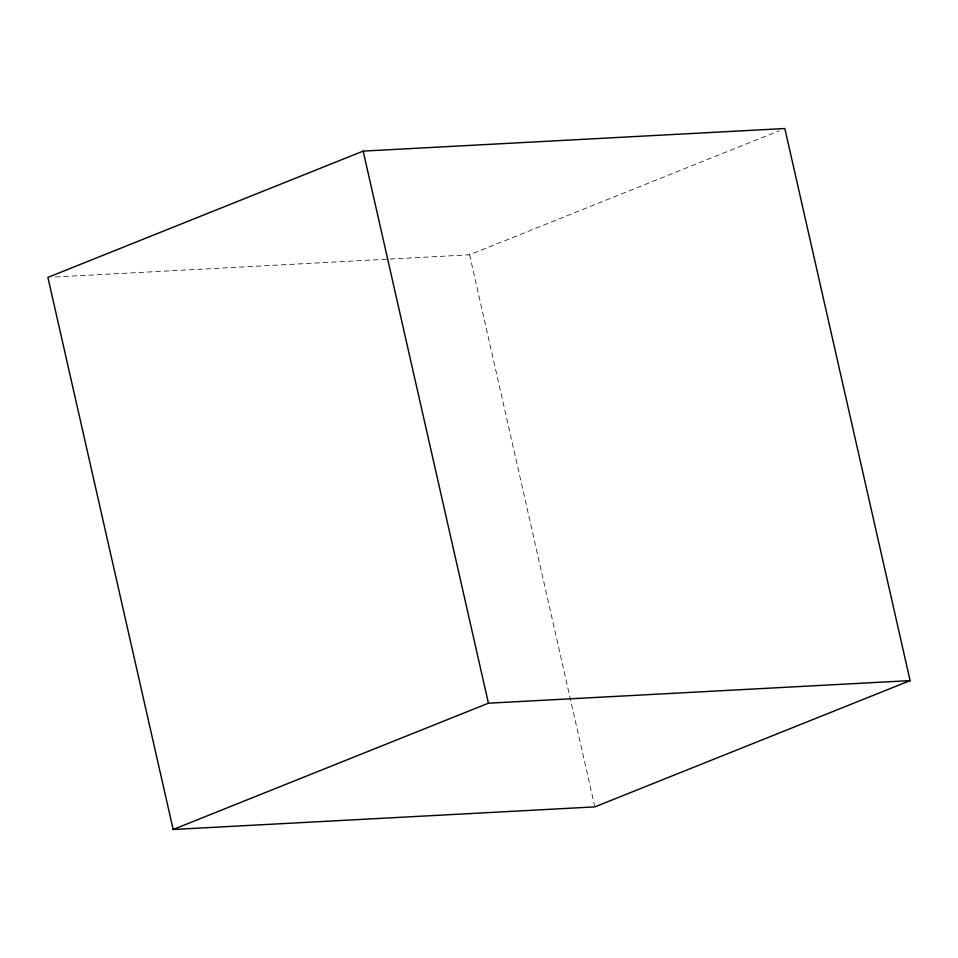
<?xml version="1.0" encoding="UTF-8"?>
<svg xmlns="http://www.w3.org/2000/svg" width="958" height="958" viewBox="0 0 958 958"><rect width="100%" height="100%" fill="white"/><g stroke="black" fill="none" stroke-linecap="round" stroke-linejoin="round"><path stroke-width="0.72" stroke-dasharray="4.79 3.59" d="M55.348 276.982L469.576 254.792L779.285 130.743M469.576 254.792L594.511 805.439"/><path stroke-width="1.44" d="M363.166 151.113L47.9 277.389L173.159 829.484L594.834 806.887L910.1 680.611L784.841 128.516L363.166 151.113L488.424 703.208L910.1 680.611M173.159 829.484L488.424 703.208"/></g></svg>
